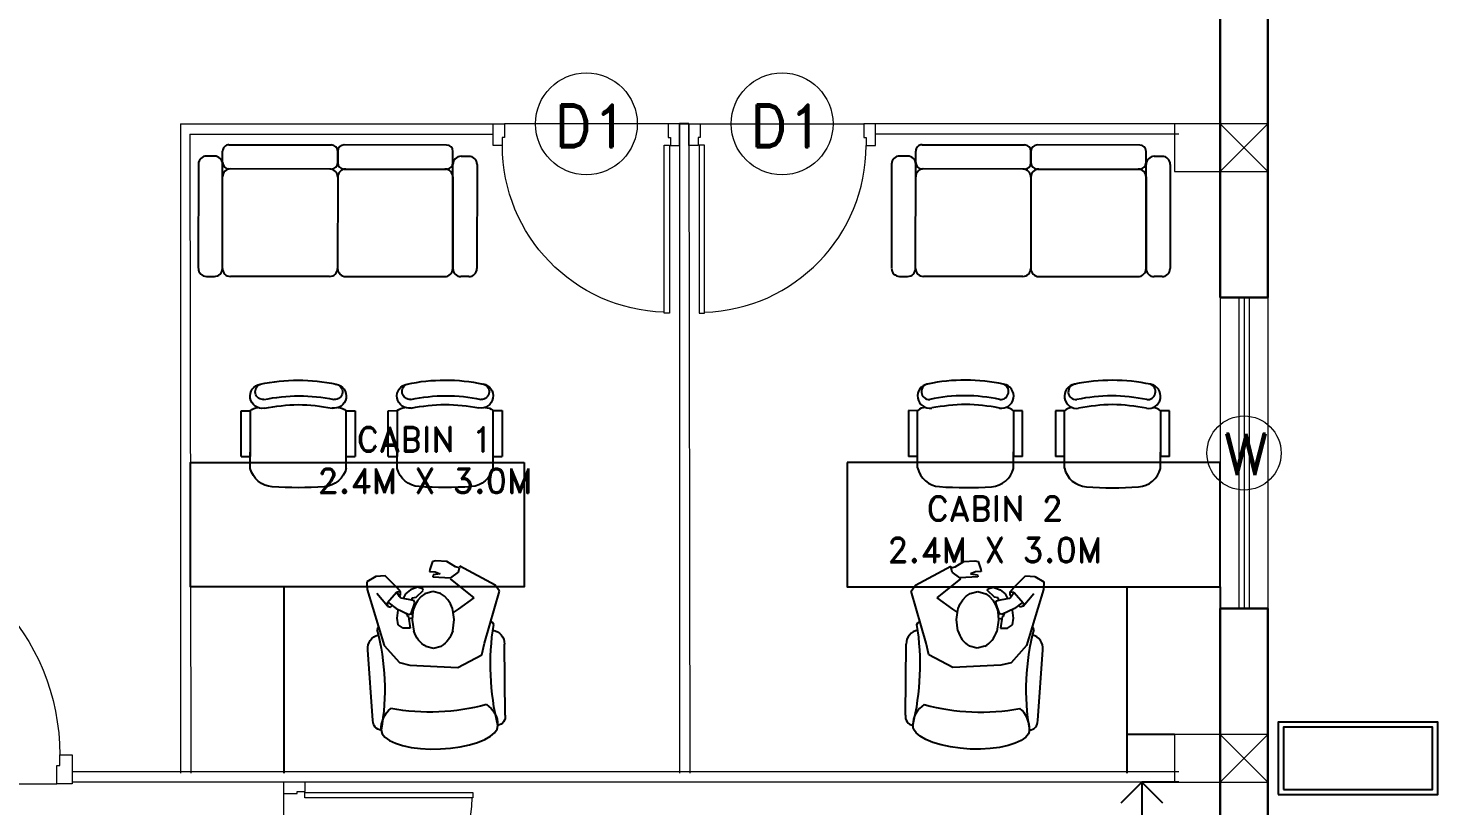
# Model space of a CAD drawing. Header units: inches. Extents: x -605 to 2991212, y -2872845 to 0.
# Drawn here: x 2450154 to 2456956, y -2747474 to -2743721 of the extents above; entities that cross this region are included whole.
import ezdxf

# ---------------------------------------------------------------- set-up
doc = ezdxf.new("R2010")
doc.units = ezdxf.units.IN
doc.header["$LTSCALE"] = 600
doc.header["$MEASUREMENT"] = 0
for name, color, linetype in [('50 - FURNITURE', 47, 'Continuous'), ('BG&E - DIMENSIONS', 7, 'Continuous'), ('see level', 2, 'Continuous'), ('SnT-DIMENSION', 7, 'Continuous'), ('SnT-ROAD', 25, 'Continuous')]:
    doc.layers.add(name, color=color, linetype=linetype)
for name, color, linetype, lineweight in [('FURNITURE', 23, 'Continuous', 9), ('rRCC 2', 40, 'Continuous', 15), ('TEXT', 7, 'Continuous', 0), ('WALLS', 7, 'Continuous', 30)]:
    doc.layers.add(name, color=color, linetype=linetype, lineweight=lineweight)
doc.layers.add('window', color=7, linetype='Continuous', lineweight=15, true_color=0x735461)
doc.styles.add('DIM', font='geniso.shx', dxfattribs={"width": 0.85})
doc.styles.add('PV_ROMAND', font='romand.shx')
doc.styles.add('ROMAND', font='romand.shx')
doc.dimstyles.new('ST-100', dxfattribs={"dimscale": 100, "dimtxt": 2.5, "dimasz": 2, "dimexe": 0.18, "dimexo": 0.0625, "dimgap": 0.2, "dimtad": 0, "dimdec": 0, "dimzin": 0, "dimdsep": 46, "dimtxsty": 'DIM', "dimblk": 'OPEN90', "dimcen": 0.09, "dimclrd": 256, "dimclrt": 7, "dimadec": 0, "dimazin": 0, "dimtfac": 1, "dimtdec": 0, "dimtofl": 0, "dimtmove": 0, "dimatfit": 3, "dimldrblk": 'OPEN90', "dimfxl": 1, "dimtolj": 1, "dimtzin": 0, "dimlwd": -1, "dimarcsym": 0})

# ---------------------------------------------------------------- blocks, each defined once
blk = doc.blocks.new('560-sitting-p03')
for p, q in [((-0.455, 0.0165, 0.001), (-0.5108, 0.0641, 0.001)), ((0.0538, 0.0795), (-0.261, 0.1031)), ((-0.5178, -0.0259, 0.001), (-0.4685, 0.017, 0.001)), ((-0.473, 0.015, 0.001), (-0.4444, -0.0221, 0.001)), ((-0.4685, 0.017, 0.001), (-0.455, 0.0165, 0.001)), ((-0.4511, 0.0027, 0.001), (-0.4576, -0.0049, 0.001)), ((-0.455, 0.0165, 0.001), (-0.4511, 0.0027, 0.001)), ((-0.3642, 0.0533), (-0.36, 0.0589)), ((-0.36, 0.0589), (-0.3517, 0.0625)), ((0.0964, 0.0431), (0.1126, 0.0384)), ((0.1126, 0.0384), (0.128, 0.026)), ((0.128, 0.026), (0.142, 0.0063)), ((0.142, 0.0063), (0.1544, -0.0203)), ((-0.5185, -0.0417, 0.001), (-0.5178, -0.0259, 0.001)), ((-0.4988, -0.0376, 0.001), (-0.5169, -0.0251, 0.001)), ((-0.482, -0.092, 0.001), (-0.4893, -0.0541, 0.001)), ((-0.4444, -0.0221, 0.001), (-0.4185, -0.0788, 0.001)), ((-0.4379, -0.0317, 0.001), (-0.4396, -0.0325, 0.001)), ((-0.4022, -0.0273, 0.001), (-0.4379, -0.0317, 0.001)), ((-0.3727, -0.0322, 0.001), (-0.4022, -0.0273, 0.001)), ((-0.3919, -0.029), (-0.3918, -0.0286)), ((-0.3579, -0.0537, 0.001), (-0.3727, -0.0322, 0.001)), ((-0.3582, -0.0852, 0.001), (-0.3579, -0.0537, 0.001)), ((0.1544, -0.0203), (0.1646, -0.0527)), ((0.1646, -0.0527), (0.1724, -0.0902)), ((-0.4185, -0.0788, 0.001), (-0.4228, -0.0899, 0.001)), ((-0.4221, -0.0709, 0.001), (-0.4154, -0.0685, 0.001)), ((-0.4154, -0.0685, 0.001), (-0.4081, -0.077, 0.001)), ((-0.4154, -0.0953, 0.001), (-0.393, -0.093, 0.001)), ((-0.4081, -0.077, 0.001), (-0.3582, -0.0852, 0.001)), ((-0.4018, -0.0939), (-0.3998, -0.0784)), ((-0.393, -0.093, 0.001), (-0.3436, -0.1013, 0.001)), ((0.1724, -0.0902), (0.1776, -0.1315)), ((-0.2772, -0.1545, 0.001), (-0.2689, -0.1891, 0.001)), ((0.1776, -0.1315), (0.18, -0.1753)), ((0.18, -0.1753), (0.1794, -0.2204)), ((-0.2689, -0.1891, 0.001), (-0.2784, -0.2234, 0.001)), ((0.1794, -0.2204), (0.176, -0.2654)), ((-0.6072, -0.2997, 0.001), (-0.6263, -0.3032, 0.001)), ((-0.5814, -0.2659, 0.001), (-0.6072, -0.2997, 0.001)), ((-0.3962, -0.2809, 0.001), (-0.4272, -0.2757, 0.001)), ((-0.3465, -0.2742, 0.001), (-0.3962, -0.2809, 0.001)), ((0.1699, -0.3089), (0.1612, -0.3496)), ((0.176, -0.2654), (0.1699, -0.3089)), ((0.1612, -0.3496), (0.1501, -0.3862)), ((0.1371, -0.4177), (0.1225, -0.443)), ((0.1501, -0.3862), (0.1371, -0.4177)), ((-0.3822, -0.4519), (-0.3897, -0.4399)), ((-0.3742, -0.4562), (-0.3822, -0.4519)), ((0.0904, -0.4725), (0.0738, -0.4757)), ((0.1068, -0.4615), (0.0904, -0.4725)), ((0.1225, -0.443), (0.1068, -0.4615)), ((0.0283, -0.5083), (-0.2875, -0.5045))]:
    blk.add_line(p, q)
for centre, radius, start, end in [((-0.2675, 0.0422), 0.0613, 83.94662, 166.60442), ((0.0571, 0.0402), 0.0394, 4.16012, 94.73432), ((-0.0831, 1.0786), 1.0509, 255.19212, 279.83092), ((0.0906, -0.0734), 0.1166, 87.16992, 140.98032), ((-0.9524, -0.1712), 0.9677, 344.83112, 10.19192), ((-0.3841, -0.2247, 0.001), 0.1298, 52.25347, 71.82409), ((-0.3665, -0.202, 0.001), 0.1011, 28.02278, 52.25347), ((-0.366, -0.1728, 0.001), 0.1011, 305.79177, 330.02246), ((-0.3828, -0.1496, 0.001), 0.1298, 286.22115, 305.79177), ((0.074, -0.3668), 0.1089, 211.95552, 269.93602), ((-0.1982, -1.5716), 1.1292, 76.05792, 98.96512), ((-0.2886, -0.4432), 0.0613, 188.41862, 271.07642), ((0.0349, -0.4695), 0.0394, 260.28872, 350.86292)]:
    blk.add_arc(centre, radius, start, end)
for points, invisible_edges in [([(-0.4988, -0.0376, 0.001), (-0.5902, 0.027, 0.001), (-0.5868, 0.0688, 0.001)], 13), ([(-0.5868, 0.0688, 0.001), (-0.5627, 0.1082, 0.001), (-0.529, 0.1067, 0.001)], 12), ([(-0.4915, -0.0426, 0.001), (-0.4988, -0.0376, 0.001), (-0.5868, 0.0688, 0.001)], 14), ([(-0.529, 0.1067, 0.001), (-0.2801, 0.0302, 0.001), (-0.2041, -0.0375, 0.001)], 12), ([(-0.4988, -0.0376, 0.001), (-0.5367, -0.026, 0.001), (-0.5902, 0.027, 0.001)], 13), ([(-0.4988, -0.0376, 0.001), (-0.5185, -0.0417, 0.001), (-0.5367, -0.026, 0.001)], 13), ([(-0.4988, -0.0376, 0.001), (-0.505, -0.0423, 0.001), (-0.5185, -0.0417, 0.001)], 12), ([(-0.4228, -0.0899, 0.001), (-0.5101, -0.0631, 0.001), (-0.4893, -0.0541, 0.001)], 13), ([(-0.4228, -0.0899, 0.001), (-0.4893, -0.0541, 0.001), (-0.4915, -0.0426, 0.001)], 13), ([(-0.4423, -0.2976, 0.001), (-0.4272, -0.2757, 0.001), (-0.2041, -0.0375, 0.001)], 14), ([(-0.4154, -0.0953, 0.001), (-0.4228, -0.0899, 0.001), (-0.2041, -0.0375, 0.001)], 14), ([(-0.2041, -0.0375, 0.001), (-0.1927, -0.0835, 0.001), (-0.1831, -0.2977, 0.001)], 12), ([(-0.5405, -0.1166, 0.001), (-0.5288, -0.0867, 0.001), (-0.5101, -0.0631, 0.001)], 12), ([(-0.4923, -0.0957, 0.001), (-0.5322, -0.1408, 0.001), (-0.5405, -0.1166, 0.001)], 13), ([(-0.4923, -0.0957, 0.001), (-0.5254, -0.1427, 0.001), (-0.5322, -0.1408, 0.001)], 13), ([(-0.4923, -0.0957, 0.001), (-0.4958, -0.1116, 0.001), (-0.5254, -0.1427, 0.001)], 12), ([(-0.5108, -0.1505, 0.001), (-0.4983, -0.1332, 0.001), (-0.4824, -0.119, 0.001)], 12), ([(-0.482, -0.092, 0.001), (-0.4923, -0.0957, 0.001), (-0.5101, -0.0631, 0.001)], 14), ([(-0.4824, -0.119, 0.001), (-0.4614, -0.1064, 0.001), (-0.4386, -0.0976, 0.001)], 12), ([(-0.4228, -0.0899, 0.001), (-0.4799, -0.1025, 0.001), (-0.482, -0.092, 0.001)], 13), ([(-0.4228, -0.0899, 0.001), (-0.4706, -0.1048, 0.001), (-0.4799, -0.1025, 0.001)], 12), ([(-0.4272, -0.2757, 0.001), (-0.4386, -0.0976, 0.001), (-0.4154, -0.0953, 0.001)], 13), ([(-0.6308, -0.2854, 0.001), (-0.6577, -0.1978, 0.001), (-0.6538, -0.1841, 0.001)], 13), ([(-0.6538, -0.1841, 0.001), (-0.6183, -0.1711, 0.001), (-0.6101, -0.1704, 0.001)], 12), ([(-0.6538, -0.1841, 0.001), (-0.6101, -0.1704, 0.001), (-0.6084, -0.1948, 0.001)], 13), ([(-0.5993, -0.2176, 0.001), (-0.595, -0.1865, 0.001), (-0.5856, -0.1852, 0.001)], 12), ([(-0.5993, -0.2176, 0.001), (-0.5856, -0.1852, 0.001), (-0.5814, -0.2659, 0.001)], 13), ([(-0.512, -0.2194, 0.001), (-0.5203, -0.1848, 0.001), (-0.5108, -0.1505, 0.001)], 12), ([(-0.6308, -0.2854, 0.001), (-0.6548, -0.2478, 0.001), (-0.6577, -0.1978, 0.001)], 12), ([(-0.6084, -0.1948, 0.001), (-0.5993, -0.2176, 0.001), (-0.5814, -0.2659, 0.001)], 14), ([(-0.4272, -0.2757, 0.001), (-0.5001, -0.2371, 0.001), (-0.512, -0.2194, 0.001)], 13), ([(-0.4272, -0.2757, 0.001), (-0.4847, -0.2518, 0.001), (-0.5001, -0.2371, 0.001)], 13), ([(-0.55, -0.4625, 0.001), (-0.6332, -0.3045, 0.001), (-0.6263, -0.3032, 0.001)], 12), ([(-0.55, -0.4625, 0.001), (-0.6263, -0.3032, 0.001), (-0.6308, -0.2854, 0.001)], 13), ([(-0.5814, -0.2659, 0.001), (-0.5781, -0.2617, 0.001), (-0.4925, -0.3682, 0.001)], 12), ([(-0.55, -0.4625, 0.001), (-0.4925, -0.3682, 0.001), (-0.4423, -0.2976, 0.001)], 13), ([(-0.4272, -0.2757, 0.001), (-0.4661, -0.2639, 0.001), (-0.4847, -0.2518, 0.001)], 13), ([(-0.4272, -0.2757, 0.001), (-0.4457, -0.2725, 0.001), (-0.4661, -0.2639, 0.001)], 12), ([(-0.1831, -0.2977, 0.001), (-0.2396, -0.4042, 0.001), (-0.2917, -0.4154, 0.001)], 12), ([(-0.2917, -0.4154, 0.001), (-0.5236, -0.482, 0.001), (-0.55, -0.4625, 0.001)], 12)]:
    blk.add_3dface(points, dxfattribs=dict(invisible_edges=invisible_edges))
blk = doc.blocks.new('CH3')
at = {"layer": '50 - FURNITURE'}
for p, q in [((-259.1, 349.2), (-259.1, 141.4)), ((-218.2, 349.2), (-259.1, 349.2)), ((-218.2, 142.2), (-218.2, 349.2)), ((258.7, 349.6), (217.8, 349.6)), ((217.8, 349.6), (217.8, 141.9)), ((258.7, 141.9), (258.7, 349.6)), ((-218.2, 89.1), (-218.2, 162.9)), ((217.8, 87.4), (217.8, 162.2))]:
    blk.add_line(p, q, dxfattribs=at)
at = {"layer": '50 - FURNITURE', "linetype": 'Continuous'}
for p, q in [((-218, 141.4), (-259.1, 141.4)), ((258.7, 141.9), (217.8, 141.9))]:
    blk.add_line(p, q, dxfattribs=at)
for centre, radius, start, end in [((-163.1, 415.9), 55.3, 99.89884, 279.75221), ((-165.7, 435.5), 35.2, 94.91276, 274.91276), ((0, -347.9), 836.2, 78.08993, 101.91007), ((163.1, 415.9), 55.3, 260.24779, 80.10116), ((158.8, 436.6), 36.2, 265.08724, 70.32125), ((-3.5, -349.1), 766.3, 78.01124, 101.98876), ((18.4, -534.9), 912.7, 91.15667, 100.87136), ((-18.4, -534.9), 912.7, 79.12864, 88.84333), ((-110.6, 114.5), 110.6, 193.25658, 265.9234), ((110.6, 114.5), 110.6, 274.0766, 345.83344), ((0, 1665.8), 1665.8, 265.9234, 274.0766)]:
    blk.add_arc(centre, radius, start, end, dxfattribs=at)
at = {"layer": '50 - FURNITURE'}
for centre, start, end in [((-180.9, 308.9), 90.72261, 132.8382), ((180.4, 309.4), 47.1618, 87.57171)]:
    blk.add_arc(centre, 54.9, start, end, dxfattribs=at)
blk = doc.blocks.new('door1')
at = {"layer": 'FURNITURE', "ltscale": 10}
blk.add_line((-29102.45, -2427.68), (-29134.02, -2427.68), dxfattribs=at)
for points in [[(-29103.25, -2391.1), (-29103.25, -2423.54), (-29102.22, -2423.54), (-29102.22, -2391.1)], [(-29134.02, -2425.03), (-29134.47, -2425.03), (-29134.47, -2423.52), (-29136.24, -2423.52), (-29136.24, -2427.68), (-29134.02, -2427.68)], [(-29102.45, -2425.03), (-29102.01, -2425.03), (-29102.01, -2423.52), (-29100.24, -2423.52), (-29100.24, -2427.68), (-29102.45, -2427.68)]]:
    blk.add_lwpolyline(points, close=True, dxfattribs=at)
blk.add_arc((-29102.22, -2423.52), 32.24, 91.8346, 180, dxfattribs=at)
blk = doc.blocks.new('sdfvgfdd')
at = {"layer": 'TEXT'}
blk.add_circle((2432365.2, -2352024.6), 178.8, dxfattribs=at)
at = {"layer": 'TEXT', "insert": (2432263.3, -2351931.7), "char_height": 200, "attachment_point": 1, "style": 'PV_ROMAND'}
blk.add_mtext('W', dxfattribs=at)
blk = doc.blocks.new('Sofa 2 seater')
at = {"layer": '50 - FURNITURE', "linetype": 'Continuous'}
for p, q in [((2455005.5, -2276833.6), (2455499.5, -2276834.1)), ((2456055.4, -2276834.7), (2455561.5, -2276834.2)), ((2454922.9, -2276887.7), (2454897, -2276887.7)), ((2454935.7, -2276887.7), (2454922.9, -2276887.7)), ((2454974.5, -2276918.8), (2454974.5, -2276864.5)), ((2455530.4, -2276919.4), (2455530.5, -2276865.2)), ((2455530.5, -2276865.2), (2455530.4, -2276919.4)), ((2456086.3, -2276920), (2456086.4, -2276865.8)), ((2456086.5, -2276918.8), (2456086.5, -2276864.5)), ((2456125.2, -2276889.1), (2456163.9, -2276889.1)), ((2454858.2, -2276926.4), (2454857.6, -2277429.6)), ((2454973.9, -2277429.7), (2454974.4, -2276926.5)), ((2455499.3, -2276950.4), (2455005.4, -2276949.8)), ((2455561.4, -2276950.5), (2456055.3, -2276951)), ((2456085.8, -2277431), (2456086.4, -2276927.8)), ((2456202.6, -2276927.9), (2456202.1, -2277431.1)), ((2455530.3, -2276989.2), (2455529.8, -2277430.4)), ((2456086.3, -2276988.6), (2456085.8, -2277429.8)), ((2454896.3, -2277468.4), (2454935.1, -2277468.5)), ((2455491, -2277469.1), (2455012.6, -2277468.5)), ((2455568.5, -2277469.2), (2456046.9, -2277469.7)), ((2456163.3, -2277469.8), (2456124.5, -2277469.8))]:
    blk.add_line(p, q, dxfattribs=at)
for centre, radius, start, end in [((2455005.5, -2276864.6), 31, 89.93851, 179.93851), ((2455499.4, -2276865.1), 31, 359.93851, 89.93851), ((2455561.5, -2276865.2), 31, 89.93158, 179.93158), ((2456055.4, -2276865.7), 31, 359.93158, 89.93158), ((2454897, -2276926.4), 38.7, 89.93851, 179.93851), ((2454935.7, -2276926.5), 38.7, 359.93851, 89.93851), ((2456125.1, -2276927.8), 38.7, 89.93158, 179.93158), ((2456163.9, -2276927.9), 38.7, 359.93158, 89.93158), ((2455013.1, -2276988.6), 38.7, 89.93851, 179.93851), ((2455005.5, -2276918.8), 31, 179.93851, 269.93851), ((2455491.5, -2276989.1), 38.7, 359.93851, 89.93851), ((2455499.4, -2276919.4), 31, 269.93851, 359.93851), ((2455569.1, -2276989.2), 38.7, 89.93158, 179.93158), ((2455561.4, -2276919.5), 31, 179.93158, 269.93158), ((2456047.5, -2276989.7), 38.7, 359.93158, 89.93158), ((2456055.3, -2276920), 31, 269.93158, 359.93158), ((2454896.4, -2277429.7), 38.7, 179.93851, 269.93851), ((2454935.1, -2277429.7), 38.7, 269.93851, 359.93851), ((2455012.6, -2277429.8), 38.7, 179.93851, 269.93851), ((2455491, -2277430.3), 38.7, 269.93851, 359.93851), ((2455568.6, -2277430.4), 38.7, 179.93158, 269.93158), ((2456047, -2277431), 38.7, 269.93158, 359.93158), ((2456124.6, -2277431.1), 38.7, 179.93158, 269.93158), ((2456163.3, -2277431.1), 38.7, 269.93158, 359.93158)]:
    blk.add_arc(centre, radius, start, end, dxfattribs=at)
blk = doc.blocks.new('D1')
at = {"layer": 'TEXT'}
blk.add_circle((2456730.2, -2276732.2), 245.7, dxfattribs=at)
at = {"layer": 'TEXT', "insert": (2456573, -2276639.1), "char_height": 206.12, "attachment_point": 1, "style": 'PV_ROMAND'}
blk.add_mtext('D1', dxfattribs=at)
blk = doc.blocks.new('_Open90')
at = {"color": 0, "linetype": 'ByBlock', "lineweight": -2}
for p, q in [((-0.5, 0.5), (0, 0)), ((0, 0), (-1, 0)), ((0, 0), (-0.5, -0.5))]:
    blk.add_line(p, q, dxfattribs=at)
blk = doc.blocks.new('*D2292')
at = {"layer": 'BG&E - DIMENSIONS', "color": 0, "linetype": 'ByBlock', "lineweight": -2}
for p, q in [((2619923.2, -2276320.3), (2619744.7, -2276320.3)), ((2619923.2, -2279844.3), (2619744.7, -2279844.3))]:
    blk.add_line(p, q, dxfattribs=at)
at = {"layer": 'BG&E - DIMENSIONS', "linetype": 'ByBlock'}
for p, q in [((2619744.7, -2276520.3), (2619744.7, -2277730.8)), ((2619744.7, -2279644.3), (2619744.7, -2278433.8))]:
    blk.add_line(p, q, dxfattribs=at)
at = {"layer": 'Defpoints', "color": 0, "linetype": 'ByBlock'}
for p in [(2619923.2, -2276320.3), (2619744.7, -2279844.3), (2619923.2, -2279844.3)]:
    blk.add_point(p, dxfattribs=at)
at = {"layer": 'BG&E - DIMENSIONS', "linetype": 'ByBlock', "xscale": 200, "yscale": 200, "zscale": 200}
for p, rotation in [((2619744.7, -2276320.3), 90), ((2619744.7, -2279844.3), 270)]:
    blk.add_blockref('_Open90', p, dxfattribs=dict(at, rotation=rotation))
at = {"layer": 'BG&E - DIMENSIONS', "color": 7, "linetype": 'ByBlock', "insert": (2619744.7, -2278082.3), "char_height": 300, "attachment_point": 5, "rotation": 90, "style": 'DIM'}
blk.add_mtext('\\A1;3524', dxfattribs=at)
blk = doc.blocks.new('GGG')
at = {"color": 3, "linetype": 'ByBlock'}
blk.add_lwpolyline([(2620403.2, -2276380.3), (2621173.2, -2276380.3), (2621173.2, -2276030.3), (2620403.2, -2276030.3)], close=True, dxfattribs=at)
at = {"color": 2, "linetype": 'ByBlock'}
blk.add_lwpolyline([(2620428.2, -2276355.3), (2621148.2, -2276355.3), (2621148.2, -2276055.3), (2620428.2, -2276055.3)], close=True, dxfattribs=at)
at = {"layer": '50 - FURNITURE'}
for p, q in [((2615604.5, -2275377.1), (2615604.5, -2276277.1)), ((2619673.2, -2275377.2), (2619673.2, -2276277.2)), ((2620123.2, -2275377.2), (2620123.2, -2276090.3)), ((2619903.2, -2276090.3), (2619673.2, -2276090.3))]:
    blk.add_line(p, q, dxfattribs=at)
for points in [[(2616764.5, -2274777.1), (2616764.5, -2275377.1), (2615154.5, -2275377.1), (2615154.5, -2274777.1), (2616764.5, -2274777.1)], [(2618323.2, -2274777.2), (2618323.2, -2275377.2), (2620123.2, -2275377.2), (2620123.2, -2274777.2), (2618323.2, -2274777.2)]]:
    blk.add_lwpolyline(points, dxfattribs=at)
at = {"layer": 'rRCC 2', "color": 6}
for p, q in [((2620353.2, -2273142.9), (2620123.2, -2273372.9)), ((2620353.2, -2273372.9), (2620123.2, -2273142.9)), ((2620353.2, -2276090.3), (2620123.2, -2276320.3)), ((2620353.2, -2276320.3), (2620123.2, -2276090.3))]:
    blk.add_line(p, q, dxfattribs=at)
for points in [[(2620353.2, -2273372.9), (2620353.2, -2273142.9), (2619903.2, -2273142.9), (2619903.2, -2273372.9)], [(2620353.2, -2273142.9), (2620123.2, -2273142.9), (2620123.2, -2273372.9), (2620353.2, -2273372.9)], [(2620353.2, -2276320.3), (2620353.2, -2276090.3), (2619903.2, -2276090.3), (2619903.2, -2276320.3)], [(2620353.2, -2276090.3), (2620123.2, -2276090.3), (2620123.2, -2276320.3), (2620353.2, -2276320.3)]]:
    blk.add_lwpolyline(points, close=True, dxfattribs=at)
at = {"layer": 'see level', "color": 4, "linetype": 'ByBlock', "lineweight": 20}
for p, q in [((2615106.5, -2273142.9), (2615106.5, -2276277.2)), ((2615106.5, -2273142.9), (2616614.8, -2273142.9)), ((2617514.8, -2273142.9), (2617514.8, -2276277.2)), ((2617559.1, -2273142.9), (2617564.7, -2276277.2)), ((2619923.2, -2273142.9), (2618459.1, -2273142.9)), ((2615150.7, -2273192.9), (2615156.4, -2276277.2)), ((2615150.7, -2273192.9), (2616614.8, -2273192.9)), ((2619923.2, -2273192.9), (2618459.1, -2273192.9)), ((2615604.5, -2276270.2), (2614583.2, -2276270.5)), ((2619923.2, -2276270.3), (2615603.2, -2276270.3)), ((2615603.2, -2276320.3), (2614583.2, -2276320.5)), ((2619923.2, -2276320.3), (2615603.2, -2276320.3))]:
    blk.add_line(p, q, dxfattribs=at)
at = {"layer": 'SnT-ROAD', "color": 4, "linetype": 'ByBlock'}
blk.add_line((2617559.1, -2273142.9), (2617514.8, -2273142.9), dxfattribs=at)
at = {"layer": 'WALLS', "linetype": 'ByBlock'}
for p, q in [((2620123.2, -2271781.6), (2620123.2, -2273981.6)), ((2620353.2, -2271781.6), (2620353.2, -2273981.6)), ((2620123.2, -2273981.6), (2620353.2, -2273981.6)), ((2620123.2, -2275481.6), (2620123.2, -2277332.3)), ((2620123.2, -2275481.6), (2620353.2, -2275481.6)), ((2620353.2, -2275481.6), (2620353.2, -2277332.3))]:
    blk.add_line(p, q, dxfattribs=at)
at = {"layer": 'window', "color": 146, "linetype": 'ByBlock', "true_color": 0x105689}
for p, q in [((2620123.2, -2273981.6), (2620123.2, -2275481.6)), ((2620213.2, -2273981.6), (2620213.2, -2275481.6)), ((2620238.2, -2273981.6), (2620238.2, -2275481.6)), ((2620263.2, -2273981.6), (2620263.2, -2275481.6)), ((2620353.2, -2273981.6), (2620353.2, -2275481.6))]:
    blk.add_line(p, q, dxfattribs=at)
at = {"layer": '50 - FURNITURE'}
for name, p, xscale, yscale, zscale, rotation in [('CH3', (2615674.6, -2274899), -1.0620804563616, 1.0620804563616, 1.0620804563616, 0.05857915622719292), ('CH3', (2616383.3, -2274898.3), -1.0620804563616, 1.0620804563616, 1.0620804563616, 0.05857915622719292), ('CH3', (2618894.4, -2274898.4), 1.0620804563616, 1.0620804563616, 1.0620804563616, 359.9414208436698), ('CH3', (2619603.1, -2274899.2), 1.0620804563616, 1.0620804563616, 1.0620804563616, 359.9414208436698), ('560-sitting-p03', (2616121.5, -2275964.8, -1.1), -1085.257293165425, 1085.257293165425, 1085.257293165425, 89.86993174636295), ('560-sitting-p03', (2619156.1, -2275964.9, -1.1), 1085.257293165425, 1085.257293165425, 1085.257293165425, 270.130068253534)]:
    blk.add_blockref(name, p, dxfattribs=dict(at, xscale=xscale, yscale=yscale, zscale=zscale, rotation=rotation))
at = {"layer": 'FURNITURE', "yscale": 25.00000000023497, "zscale": 25.00000000023497}
for p, xscale, rotation in [((3345020.8, -2333834.9), -25.00000000023497, 180), ((1890053.2, -2333834.9), 25.00000000023497, 180), ((2676295.1, -1548814.3), -25.00000000023497, 270)]:
    blk.add_blockref('door1', p, dxfattribs=dict(at, xscale=xscale, rotation=rotation))
at = {"layer": 'FURNITURE', "xscale": -33.33333333364662, "yscale": 33.33333333364662, "zscale": 33.33333333364662}
blk.add_blockref('door1', (1643375.2, -2195404.8), dxfattribs=at)
at = {"layer": 'SnT-ROAD', "color": 4, "linetype": 'ByBlock'}
for name, p in [('D1', (160334.7, 3589.3)), ('D1', (161279, 3589.3)), ('Sofa 2 seater', (160334.7, 3589.3)), ('Sofa 2 seater', (163679.5, 3589.3)), ('sdfvgfdd', (187873, 77293))]:
    blk.add_blockref(name, p, dxfattribs=at)
at = {"layer": 'SnT-DIMENSION', "linetype": 'ByBlock', "char_height": 120, "width": 1767.645, "attachment_point": 3, "style": 'ROMAND'}
for s, insert in [('\\A1;\\pxqc;CABIN 1\\P2.4M X 3.0M', (2617169.9, -2274605.6, 0)), ('\\A1;\\pxqc;CABIN 2\\P2.4M X 3.0M', (2619919.5, -2274939.6))]:
    blk.add_mtext(s, dxfattribs=dict(at, insert=insert))
at = {"layer": 'BG&E - DIMENSIONS', "linetype": 'ByBlock'}
dim = blk.add_linear_dim(base=(2619744.7, -2279844.3), p1=(2619923.2, -2276320.3), p2=(2619923.2, -2279844.3), angle=90, dimstyle='ST-100', override={"dimtxt": 3, "dimexe": 0, "dimexo": 0, "dimfxl": 3, "dimfxlon": 1, "dimtfillclr": 256, "dimarcsym": 1}, dxfattribs=at)
dim.commit()
dim.dimension.update_dxf_attribs({"geometry": '*D2292', "text_midpoint": (2619744.7, -2278082.3)})

msp = doc.modelspace()

# ---------------------------------------------------------------- block references
at = {"layer": 'SnT-ROAD', "color": 1, "linetype": 'ByBlock'}
msp.add_blockref('GGG', (-164217.6, -471039.5), dxfattribs=at)

doc.saveas('drawing.dxf')
